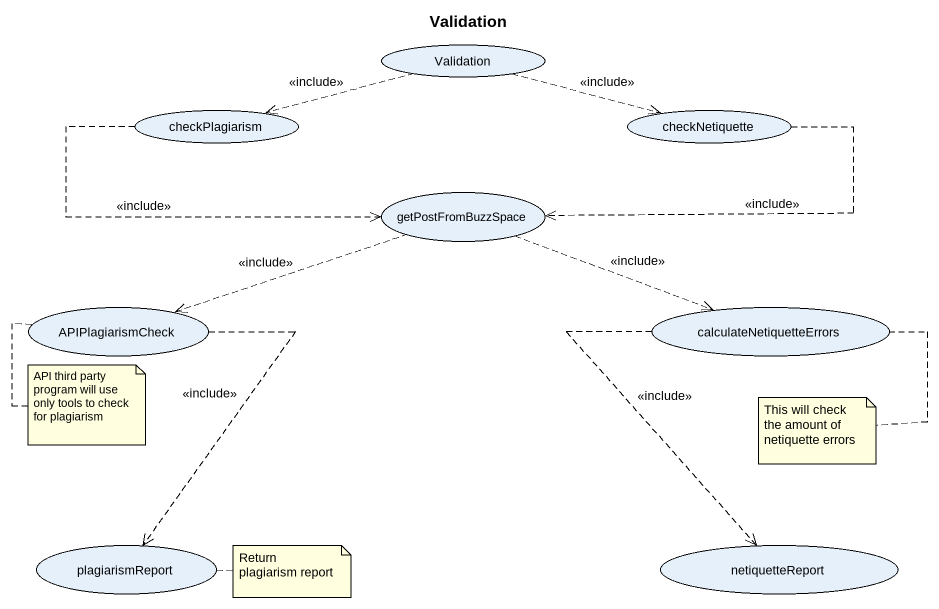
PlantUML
@startuml
title Validation
usecase Validation
usecase checkPlagiarism
usecase checkNetiquette
usecase getPostFromBuzzSpace
usecase APIPlagiarismCheck
usecase calculateNetiquetteErrors
usecase plagiarismReport
usecase netiquetteReport
Validation .left.> checkPlagiarism : <<include>>
Validation .right.> checkNetiquette : <<include>>
checkPlagiarism .right.> getPostFromBuzzSpace : <<include>>
checkNetiquette .left.> getPostFromBuzzSpace : <<include>>
getPostFromBuzzSpace .left.> APIPlagiarismCheck : <<include>>
getPostFromBuzzSpace .right.> calculateNetiquetteErrors : <<include>>
APIPlagiarismCheck ..> plagiarismReport : <<include>>
calculateNetiquetteErrors ..> netiquetteReport : <<include>>
note bottom of APIPlagiarismCheck : API third party program will use only tools to check for plagiarism
note bottom of calculateNetiquetteErrors : This will check the amount of netiquette errors
note right of plagiarismReport : Return plagiarism report
@enduml
